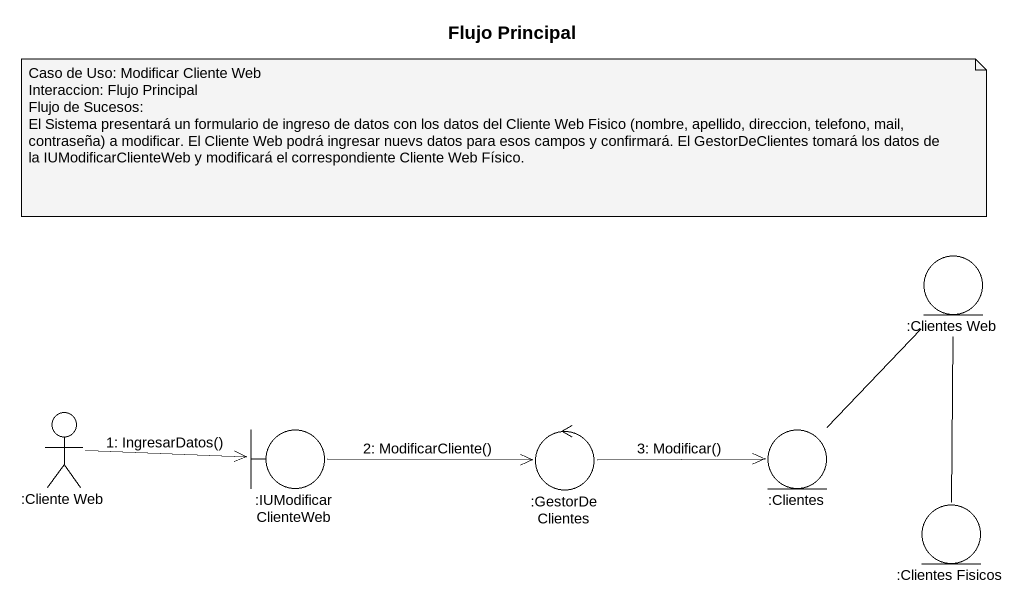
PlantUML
@startuml
title Flujo Principal
entity ":Clientes Web" as Clientes_Web
actor ":Cliente Web" as Cliente_Web
boundary ":IUModificarClienteWeb" as IUModificarClienteWeb
control ":GestorDeClientes" as GestorDeClientes
entity ":Clientes" as Clientes
entity ":Clientes Fisicos" as Clientes_Fisicos
Clientes_Web -- Clientes_Fisicos
Clientes -up- Clientes_Web
Cliente_Web -right-> IUModificarClienteWeb : 1: IngresarDatos()
IUModificarClienteWeb -right-> GestorDeClientes : 2: ModificarCliente()
GestorDeClientes -right-> Clientes : 3: Modificar()
note as N1
  Caso de Uso: Modificar Cliente Web
  Interaccion: Flujo Principal
  Flujo de Sucesos:
  El Sistema presentará un formulario de ingreso de datos con los datos del Cliente Web Fisico (nombre, apellido, direccion, telefono, mail, contraseña) a modificar. El Cliente Web podrá ingresar nuevs datos para esos campos y confirmará. El GestorDeClientes tomará los datos de la IUModificarClienteWeb y modificará el correspondiente Cliente Web Físico.
end note
@enduml
